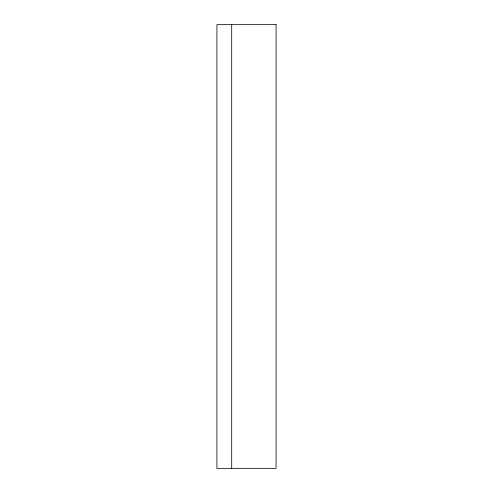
<?xml version="1.0" encoding="UTF-8"?>
<svg xmlns="http://www.w3.org/2000/svg" width="493" height="493" viewBox="0 0 493 493"><rect width="100%" height="100%" fill="white"/><g stroke="black" fill="none" stroke-linecap="round" stroke-linejoin="round"><path stroke-width="0.74" d="M231.71 24.65L231.71 468.35M276.08 24.65L216.92 24.65L216.92 468.35L276.08 468.35L276.08 24.65"/></g></svg>
